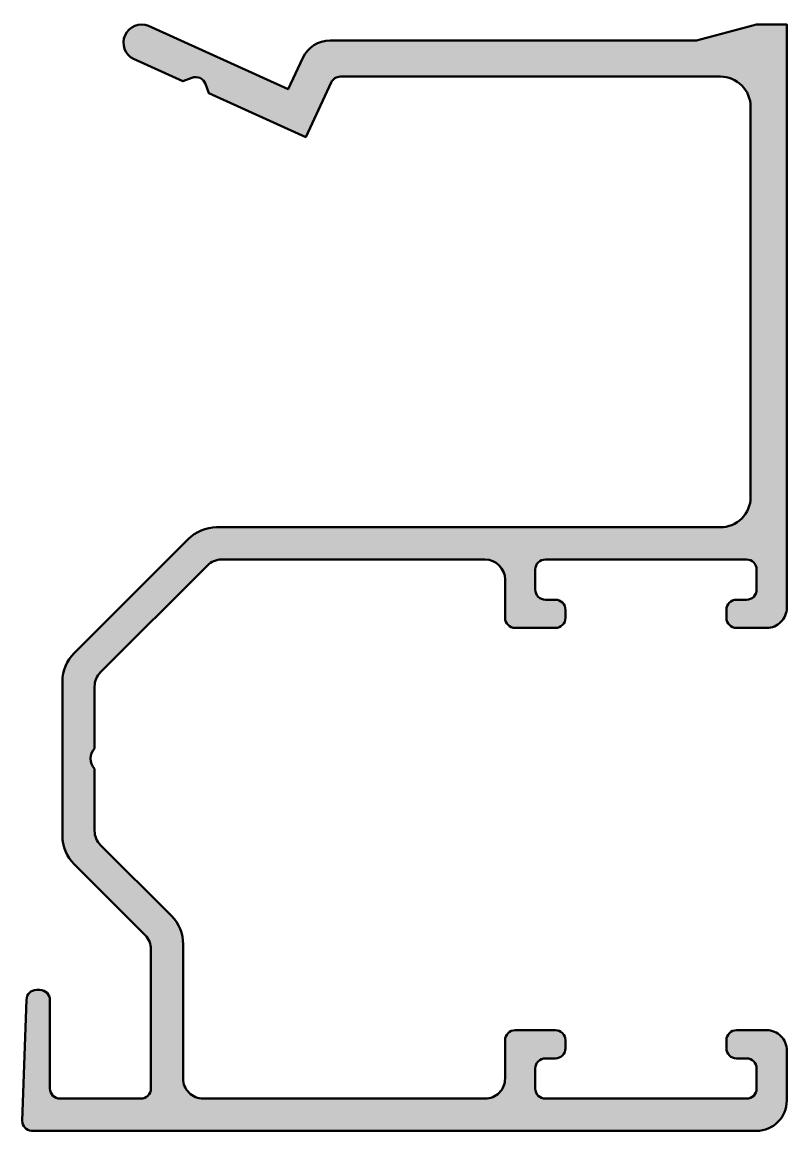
# Model space of a CAD drawing. Extents: x 0 to 38, y -55 to 0.1.
import ezdxf

# ---------------------------------------------------------------- set-up
doc = ezdxf.new("R2010")
doc.units = 0
doc.layers.add('0S-Alu contour', color=7, linetype='Continuous', lineweight=50)
doc.layers.add('0S-Alu hatch', color=252, linetype='Continuous', lineweight=25)

# ---------------------------------------------------------------- blocks, each defined once
blk = doc.blocks.new('189650__2690E85A_2957_4670_828A_06FE9FF1388B_')
at = {"layer": '0S-Alu hatch'}
h = blk.add_hatch(color=256, dxfattribs=at)
edge = h.paths.add_edge_path()
edge.add_line((5.540496826171875, -1.7188720703125), (7.988861083984375, -2.829483032226562))
edge.add_line((7.988861083984375, -2.829483032226562), (8.4390869140625, -2.660171508789062))
edge.add_ellipse((8.632328749307273, -3.121251152989152), major_axis=(-0.4999368411954143, 0), ratio=1, start_angle=198.4395075600451, end_angle=292.7389125112385, ccw=False)
edge.add_line((9.106597900390627, -2.96311950683594), (9.275848388671879, -3.413223266601565))
edge.add_line((9.275848388671879, -3.413223266601565), (14.09649658203125, -5.599945068359375))
edge.add_line((14.09649658203125, -5.599945068359375), (15.36099243164063, -2.888717651367188))
edge.add_ellipse((15.81315833842849, -3.098098438020672), major_axis=(-0.4982914017730149, 0), ratio=1, start_angle=269.9037553088646, end_angle=335.1529447394656, ccw=False)
edge.add_line((15.81399536132813, -2.59980773925781), (34.69964599609375, -2.599777221679687))
edge.add_ellipse((34.70014151910194, -4.099251202497574), major_axis=(-1.49947406269428, 0), ratio=1, start_angle=179.9787344049281, end_angle=270.0189342238349, ccw=False)
edge.add_line((36.19961547851562, -4.099807739257821), (36.19949340820312, -23.49972534179687))
edge.add_ellipse((34.70043716727697, -23.50073005922679), major_axis=(-1.499056577623666, 0), ratio=1, start_angle=89.9662612081288, end_angle=180.0384015343353, ccw=False)
edge.add_line((34.69955444335938, -24.99978637695313), (9.665557861328129, -24.999755859375))
edge.add_arc((9.666155015121438, -27.00260508170421), 2.002849311350558, 90.01708285909973, 134.9748160007214)
edge.add_line((8.250549316406246, -25.58575439453126), (2.585601806640618, -31.25183105468752))
edge.add_arc((3.996636598737074, -32.66507035056506), 1.997063967908678, 134.9552774507748, 180.0201155344293)
edge.add_line((1.999572753906234, -32.66577148437491), (1.99957275390625, -40.33378601074217))
edge.add_arc((4.001221657697278, -40.33364016540787), 2.001648909104361, 180.0041747191661, 224.9890346510326)
edge.add_line((2.585571289062484, -41.74874877929688), (6.107482910156248, -45.26972961425779))
edge.add_ellipse((5.400178529148451, -45.97577580299917), major_axis=(-0.9993901680670287, 0), ratio=1, start_angle=179.8840393851789, end_angle=224.9489941921123, ccw=False)
edge.add_line((6.399566650390625, -45.97779846191408), (6.399566650390625, -52.89974975585939))
edge.add_ellipse((5.89991300280686, -52.90017236562754), major_axis=(-0.499653826306552, 0), ratio=1, start_angle=89.9567839551874, end_angle=180.0484610698666, ccw=False)
edge.add_line((5.899536132812515, -53.39982604980467), (1.883544921875007, -53.39973449707031))
edge.add_ellipse((1.883379454481956, -52.89983895122453), major_axis=(-0.4998955732309599, 0), ratio=1, start_angle=-0.008474277412688025, end_angle=90.01896512781798, ccw=False)
edge.add_line((1.383483886718752, -52.89976501464865), (1.383544921874993, -48.49971008300783))
edge.add_arc((0.8839755753350466, -48.4993404412101), 0.4995694832927741, 359.9576056633139, 450.0458917137348)
edge.add_line((0.8835754394531123, -47.99977111816406), (0.7105712890625009, -47.99977111816406))
edge.add_arc((0.7113838871635761, -48.49986825801494), 0.5000978000378568, 90.09309871412341, 178.0410093701356)
edge.add_line((0.2115783691406236, -48.48277282714841), (0.0014038085937509, -54.50135803222657))
edge.add_arc((0.5013058059343445, -54.50145153361408), 0.4999020060848249, 179.9892834298777, 265.7120031420878)
edge.add_line((0.4639282226562294, -54.99995422363283), (36.49960327148438, -54.99986267089845))
edge.add_arc((36.50005282206087, -53.5003121912444), 1.499550547039472, 269.9828232858524, 360.0206736642851)
edge.add_line((37.9996032714844, -53.499771118164), (37.99954223632813, -50.99980163574217))
edge.add_arc((37.00015545356397, -50.99918843675457), 0.9993869708859785, 359.9648447325966, 450.0334067122899)
edge.add_line((36.99957275390625, -49.99980163574218), (35.49957275390625, -49.99980163574218))
edge.add_arc((35.49926747949979, -50.49943534574445), 0.4996338032630612, 89.96499248838444, 180.0385048886632)
edge.add_line((34.9996337890625, -50.49977111816404), (34.99951171875, -50.89973449707031))
edge.add_arc((35.49957008583055, -50.89978294322406), 0.500058369427322, 179.9944491278171, 270.0072990006071)
edge.add_line((35.4996337890625, -51.39984130859375), (35.99954223632813, -51.39981079101563))
edge.add_ellipse((35.99981366542346, -51.89956983817512), major_axis=(-0.4997591208687626, 0), ratio=1, start_angle=179.9793730143873, end_angle=270.0311184763117, ccw=False)
edge.add_line((36.49957275390625, -51.89974975585947), (36.49951171875, -52.89982604980469))
edge.add_ellipse((36.00017801013869, -52.90037034105655), major_axis=(-0.4993340052594972, 0), ratio=1, start_angle=89.93055022135599, end_angle=180.0624543840503, ccw=False)
edge.add_line((35.99957275390625, -53.39970397949219), (25.99960327148437, -53.39976501464843))
edge.add_ellipse((25.99918609745806, -52.90015174881777), major_axis=(-0.4996134399995127, 0), ratio=1, start_angle=-0.0356013556694279, end_angle=90.0478416149241, ccw=False)
edge.add_line((25.49957275390625, -52.89984130859371), (25.49951171875, -51.89971923828125))
edge.add_ellipse((25.99938167454237, -51.89972651891274), major_axis=(-0.4998699558453878, 0), ratio=1, start_angle=269.9885942567003, end_angle=359.9991654844098, ccw=False)
edge.add_line((25.99948118254122, -51.39985657297176), (26.49960327148437, -51.39981079101563))
edge.add_arc((26.499615379688, -50.89979238177781), 0.5000184093844209, 269.9986125531524, 359.9996389991001)
edge.add_line((26.9996337890625, -50.89979553222095), (26.99954223632813, -50.49977111816406))
edge.add_arc((26.49982830195341, -50.49950033402616), 0.4997140077407191, 359.968952663368, 450.0258013511197)
edge.add_line((26.49960327148438, -49.99978637695313), (24.49951171875, -49.99974060058594))
edge.add_arc((24.49941947896441, -50.49958735091407), 0.4998467588389043, 89.98942685862357, 180.0210646320905)
edge.add_line((23.99957275390626, -50.4997711181641), (23.99957275390625, -52.39976501464844))
edge.add_ellipse((23.00009655957748, -52.40027356940695), major_axis=(-0.9994763237105015, 0), ratio=1, start_angle=89.96997241964812, end_angle=180.0291533094761, ccw=False)
edge.add_line((22.99957275390626, -53.39974975585938), (8.999664306640629, -53.39979553222655))
edge.add_ellipse((8.998682557763752, -52.40068578642583), major_axis=(-0.9991102281454448, 0), ratio=1, start_angle=-0.052803327115782395, end_angle=90.0563001705458, ccw=False)
edge.add_line((7.99957275390625, -52.39976501464854), (7.99957275390625, -45.72879028320313))
edge.add_arc((5.992735308265393, -45.73103593491924), 2.006838702082944, 0.0641139680514007, 44.8882015568659)
edge.add_line((7.414550781249991, -44.31475830078123), (3.892547607421882, -40.79275512695314))
edge.add_ellipse((4.594562340997996, -40.08760868649694), major_axis=(-0.9950156725630037, 0), ratio=1, start_angle=-0.10501807819082387, end_angle=45.127514384254425, ccw=False)
edge.add_line((3.599548339843749, -40.08578491210935), (3.599609375, -37.00003051758033))
edge.add_ellipse((4.125037459162376, -36.49996793062084), major_axis=(-0.7253531984510435, 0), ratio=1, start_angle=-43.57608493927211, end_angle=43.583078626114514, ccw=False)
edge.add_line((3.599548339843744, -35.99996948264236), (3.599517822265625, -32.91380310058593))
edge.add_ellipse((4.595108319329784, -32.91220290488443), major_axis=(-0.9955917830470186, 0), ratio=1, start_angle=-45.116183768298924, end_angle=0.0920904542693961, ccw=False)
edge.add_line((3.892547607421873, -32.206787109375), (9.206634521484371, -26.89277648925781))
edge.add_ellipse((9.9117927566896, -27.59476805177335), major_axis=(-0.9950076836491057, 0), ratio=1, start_angle=269.8974175640726, end_angle=315.12893913229794, ccw=False)
edge.add_line((9.913574218749998, -26.59976196289063), (22.99963378906251, -26.59979248046875))
edge.add_ellipse((22.99950542506805, -27.59992084262096), major_axis=(-1.000128370389814, 0), ratio=1, start_angle=180.0064795135976, end_angle=269.9926462288623, ccw=False)
edge.add_line((23.9996337890625, -27.59980773925774), (23.99957275390625, -29.49978637695313))
edge.add_arc((24.49926282509234, -29.50009630576705), 0.4996901673015223, 179.9644627505401, 270.0355372494534)
edge.add_line((24.49957275390624, -29.99978637695314), (26.49954223632812, -29.99978637695313))
edge.add_arc((26.49973758792274, -29.49995121096966), 0.4998352041582918, 269.9776069750888, 360)
edge.add_line((26.99957279208104, -29.49995121096966), (26.99960327148438, -29.09977722167969))
edge.add_arc((26.4998518059135, -29.09954392258641), 0.4997515200264134, 359.97325259983, 450.0319929054145)
edge.add_line((26.49957275390625, -28.59979248046875), (25.9996185000176, -28.59989927570151))
edge.add_ellipse((25.99922694898049, -28.10024500055872), major_axis=(-0.4996544285610532, 0), ratio=1, start_angle=-0.05539033072369648, end_angle=90.04489948033012, ccw=False)
edge.add_line((25.49957275390625, -28.09976196289057), (25.49954223632813, -27.09979248046876))
edge.add_ellipse((25.99934770984758, -27.09955220846473), major_axis=(-0.4998055312725601, 0), ratio=1, start_angle=-90.01880134870879, end_angle=0.027543857424518592, ccw=False)
edge.add_line((25.99951171875001, -26.59974670410155), (35.9996337890625, -26.59977722167969))
edge.add_ellipse((35.99987425167701, -27.09950624148705), major_axis=(-0.4997290776609815, 0), ratio=1, start_angle=179.9724300744163, end_angle=270.02756992556544, ccw=False)
edge.add_line((36.49960327148438, -27.09974670410162), (36.49957275390625, -28.0997314453125))
edge.add_ellipse((35.9996649201366, -28.10002192125396), major_axis=(-0.4999079181614761, 0), ratio=1, start_angle=89.97370146275802, end_angle=180.0332922240842, ccw=False)
edge.add_line((35.99943546437819, -28.5999297867558), (35.49966430664063, -28.59982299804688))
edge.add_arc((35.4992881301873, -29.09959928158501), 0.4997764251101839, 89.95687406592185, 180.0134023121223)
edge.add_line((34.99951171874999, -29.0997161865235), (34.99948120117188, -29.499755859375))
edge.add_arc((35.49941836405467, -29.49986448489764), 0.4999371746837816, 179.9875508676635, 270.0176939973336)
edge.add_line((35.49957275390625, -29.9998016357422), (36.99957275390625, -29.99972534179687))
edge.add_arc((37.00003716361111, -29.00015927225297), 0.999566177428902, 269.9733797345176, 360.0213746001608)
edge.add_line((37.99960327148438, -28.99978637695312), (38, 0))
edge.add_line((38, 0), (36.49996948242188, 4.57763671875e-05))
edge.add_line((36.49996948242188, 4.57763671875e-05), (33.51431274414063, -0.7999725341796875))
edge.add_line((33.51431274414063, -0.7999725341796875), (15.30410766601563, -0.7998504638671875))
edge.add_arc((15.30624428351326, -2.302699779193197), 1.502850834151605, 90.08145798871455, 154.9244225421849)
edge.add_line((13.94503784179688, -1.665771484375), (13.21786499023437, -3.22486877441406))
edge.add_line((13.21786499023437, -3.22486877441406), (6.2840576171875, -0.079574584960938))
edge.add_arc((5.935685971653273, -0.9098411860807086), 0.9003918215683651, 67.23756113607996, 243.9657740104153)
at = {"layer": '0S-Alu contour', "color": 7}
for points in [[(37.99960327148438, -28.99978637695312), (38, 0), (36.49996948242188, 4.57763671875e-05), (33.51431274414063, -0.7999725341796875), (15.30410766601563, -0.7998504638671875)], [(13.94503784179688, -1.665771484375), (13.21786499023437, -3.22486877441406), (6.2840576171875, -0.079574584960938)], [(5.540496826171875, -1.7188720703125), (7.988861083984375, -2.829483032226562), (8.4390869140625, -2.660171508789062)], [(15.81399536132813, -2.59980773925781), (34.69964599609375, -2.599777221679687)], [(9.106597900390627, -2.96311950683594), (9.275848388671879, -3.413223266601565), (14.09649658203125, -5.599945068359375), (15.36099243164063, -2.888717651367188)], [(36.19961547851562, -4.099807739257821), (36.19949340820312, -23.49972534179687)], [(34.69955444335938, -24.99978637695313), (9.665557861328129, -24.999755859375)], [(8.250549316406246, -25.58575439453126), (2.585601806640618, -31.25183105468752)], [(3.892547607421873, -32.206787109375), (9.206634521484371, -26.89277648925781)], [(9.913574218749998, -26.59976196289063), (22.99963378906251, -26.59979248046875)], [(25.99951171875001, -26.59974670410155), (35.9996337890625, -26.59977722167969)], [(25.49957275390625, -28.09976196289057), (25.49954223632813, -27.09979248046876)], [(36.49960327148438, -27.09974670410162), (36.49957275390625, -28.0997314453125)], [(23.9996337890625, -27.59980773925774), (23.99957275390625, -29.49978637695313)], [(26.49957275390625, -28.59979248046875), (25.9996185000176, -28.59989927570151)], [(35.99943546437819, -28.5999297867558), (35.49966430664063, -28.59982299804688)], [(26.99957279208104, -29.49995121096966), (26.99960327148438, -29.09977722167969)], [(34.99951171874999, -29.0997161865235), (34.99948120117188, -29.499755859375)], [(24.49957275390624, -29.99978637695314), (26.49954223632812, -29.99978637695313)], [(35.49957275390625, -29.9998016357422), (36.99957275390625, -29.99972534179687)], [(1.999572753906234, -32.66577148437491), (1.99957275390625, -40.33378601074217)], [(3.599548339843744, -35.99996948264236), (3.599517822265625, -32.91380310058593)], [(3.599548339843749, -40.08578491210935), (3.599609375, -37.00003051758033)], [(7.414550781249991, -44.31475830078123), (3.892547607421882, -40.79275512695314)], [(2.585571289062484, -41.74874877929688), (6.107482910156248, -45.26972961425779)], [(7.99957275390625, -52.39976501464854), (7.99957275390625, -45.72879028320313)], [(6.399566650390625, -45.97779846191408), (6.399566650390625, -52.89974975585939)], [(0.2115783691406236, -48.48277282714841), (0.0014038085937509, -54.50135803222657)], [(0.8835754394531123, -47.99977111816406), (0.7105712890625009, -47.99977111816406)], [(1.383483886718752, -52.89976501464865), (1.383544921874993, -48.49971008300783)], [(26.49960327148438, -49.99978637695313), (24.49951171875, -49.99974060058594)], [(36.99957275390625, -49.99980163574218), (35.49957275390625, -49.99980163574218)], [(23.99957275390626, -50.4997711181641), (23.99957275390625, -52.39976501464844)], [(26.9996337890625, -50.89979553222095), (26.99954223632813, -50.49977111816406)], [(34.9996337890625, -50.49977111816404), (34.99951171875, -50.89973449707031)], [(37.9996032714844, -53.499771118164), (37.99954223632813, -50.99980163574217)], [(25.99948118254122, -51.39985657297176), (26.49960327148437, -51.39981079101563)], [(35.4996337890625, -51.39984130859375), (35.99954223632813, -51.39981079101563)], [(25.49957275390625, -52.89984130859371), (25.49951171875, -51.89971923828125)], [(36.49957275390625, -51.89974975585947), (36.49951171875, -52.89982604980469)], [(5.899536132812515, -53.39982604980467), (1.883544921875007, -53.39973449707031)], [(22.99957275390626, -53.39974975585938), (8.999664306640629, -53.39979553222655)], [(35.99957275390625, -53.39970397949219), (25.99960327148437, -53.39976501464843)], [(0.4639282226562294, -54.99995422363283), (36.49960327148438, -54.99986267089845)]]:
    blk.add_lwpolyline(points, dxfattribs=at)
for centre, radius, start, end in [((5.935685971653273, -0.9098411860807086), 0.9003918215683651, 67.23756113607996, 243.9657740104153), ((15.30624428351326, -2.302699779193197), 1.502850834151605, 90.08145798871455, 154.9244225421849), ((9.666155015121438, -27.00260508170421), 2.002849311350558, 90.01708285909973, 134.9748160007214), ((26.4998518059135, -29.09954392258641), 0.4997515200264134, 359.97325259983, 90.03199290541453), ((35.4992881301873, -29.09959928158501), 0.4997764251101839, 89.95687406592185, 180.0134023121223), ((37.00003716361111, -29.00015927225297), 0.999566177428902, 269.9733797345176, 0.0213746001608067), ((24.49926282509234, -29.50009630576705), 0.4996901673015223, 179.9644627505401, 270.0355372494534), ((26.49973758792274, -29.49995121096966), 0.4998352041582918, 269.9776069750888, 0), ((35.49941836405467, -29.49986448489764), 0.4999371746837816, 179.9875508676635, 270.0176939973336), ((3.996636598737074, -32.66507035056506), 1.997063967908678, 134.9552774507748, 180.0201155344293), ((4.001221657697278, -40.33364016540787), 2.001648909104361, 180.0041747191661, 224.9890346510326), ((5.992735308265393, -45.73103593491924), 2.006838702082944, 0.0641139680514007, 44.8882015568659), ((0.7113838871635761, -48.49986825801494), 0.5000978000378568, 90.09309871412341, 178.0410093701356), ((0.8839755753350466, -48.4993404412101), 0.4995694832927741, 359.9576056633139, 90.0458917137348), ((24.49941947896441, -50.49958735091407), 0.4998467588389043, 89.98942685862357, 180.0210646320905), ((26.49982830195341, -50.49950033402616), 0.4997140077407191, 359.968952663368, 90.02580135111971), ((35.49926747949979, -50.49943534574445), 0.4996338032630612, 89.96499248838444, 180.0385048886632), ((37.00015545356397, -50.99918843675457), 0.9993869708859785, 359.9648447325966, 90.03340671228995), ((26.499615379688, -50.89979238177781), 0.5000184093844209, 269.9986125531524, 359.9996389991001), ((35.49957008583055, -50.89978294322406), 0.500058369427322, 179.9944491278171, 270.0072990006071), ((36.50005282206087, -53.5003121912444), 1.499550547039472, 269.9828232858524, 0.0206736642850873), ((0.5013058059343445, -54.50145153361408), 0.4999020060848249, 179.9892834298777, 265.7120031420878)]:
    blk.add_arc(centre, radius, start, end, dxfattribs=at)
at = {"layer": '0S-Alu contour', "color": 7, "extrusion": (0, 0, -1)}
for centre, radius, start, end in [((-8.632328749307273, -3.121251152989152), 0.4999368411954143, 67.26108748876155, 161.5604924399549), ((-15.81315833842849, -3.098098438020672), 0.4982914017730149, 24.84705526053437, 90.09624469113537), ((-34.70014151910194, -4.099251202497574), 1.49947406269428, 89.9810657761651, 180.021265595072), ((-34.70043716727697, -23.50073005922679), 1.499056577623666, 179.9615984656647, 270.0337387918712), ((-9.9117927566896, -27.59476805177335), 0.9950076836491057, 44.87106086770204, 90.10258243592737), ((-22.99950542506805, -27.59992084262096), 1.000128370389814, 90.00735377113767, 179.9935204864024), ((-25.99934770984758, -27.09955220846473), 0.4998055312725602, 359.9724561425755, 90.01880134870889), ((-35.99987425167701, -27.09950624148705), 0.4997290776609815, 89.97243007443458, 180.0275699255838), ((-25.99922694898049, -28.10024500055872), 0.4996544285610532, 269.9551005196699, 0.0553903307237521), ((-35.9996649201366, -28.10002192125396), 0.4999079181614762, 179.9667077759158, 270.026298537242), ((-4.595108319329784, -32.91220290488443), 0.9955917830470186, 359.9079095457306, 45.11618376829889), ((-4.125037459162376, -36.49996793062084), 0.7253531984510435, 316.4169213738855, 43.5760849392721), ((-4.594562340997996, -40.08760868649694), 0.9950156725630037, 314.8724856157456, 0.1050180781908545), ((-5.400178529148451, -45.97577580299917), 0.9993901680670287, 135.0510058078877, 180.1159606148212), ((-25.99938167454237, -51.89972651891274), 0.4998699558453879, 0.0008345155902363, 90.01140574329968), ((-35.99981366542346, -51.89956983817512), 0.4997591208687626, 89.96888152368828, 180.0206269856128), ((-1.883379454481956, -52.89983895122453), 0.4998955732309599, 269.981034872182, 0.0084742774126881), ((-5.89991300280686, -52.90017236562754), 0.499653826306552, 179.9515389301334, 270.0432160448126), ((-8.998682557763752, -52.40068578642583), 0.9991102281454448, 269.9436998294542, 0.0528033271157766), ((-23.00009655957748, -52.40027356940695), 0.9994763237105015, 179.9708466905239, 270.0300275803519), ((-25.99918609745806, -52.90015174881777), 0.4996134399995127, 269.9521583850759, 0.0356013556693881), ((-36.00017801013869, -52.90037034105655), 0.4993340052594972, 179.9375456159497, 270.0694497786441)]:
    blk.add_arc(centre, radius, start, end, dxfattribs=at)
blk = doc.blocks.new('189650__0476A500_E0CA_4BF3_8240_3EE4CF3189CA_')
at = {"layer": '0S-Alu contour', "color": 7}
blk.add_blockref('189650__2690E85A_2957_4670_828A_06FE9FF1388B_', (0, 0), dxfattribs=at)

msp = doc.modelspace()

# ---------------------------------------------------------------- block references
at = {"layer": '0S-Alu contour', "color": 7}
msp.add_blockref('189650__0476A500_E0CA_4BF3_8240_3EE4CF3189CA_', (0, 0), dxfattribs=at)

doc.saveas('drawing.dxf')
